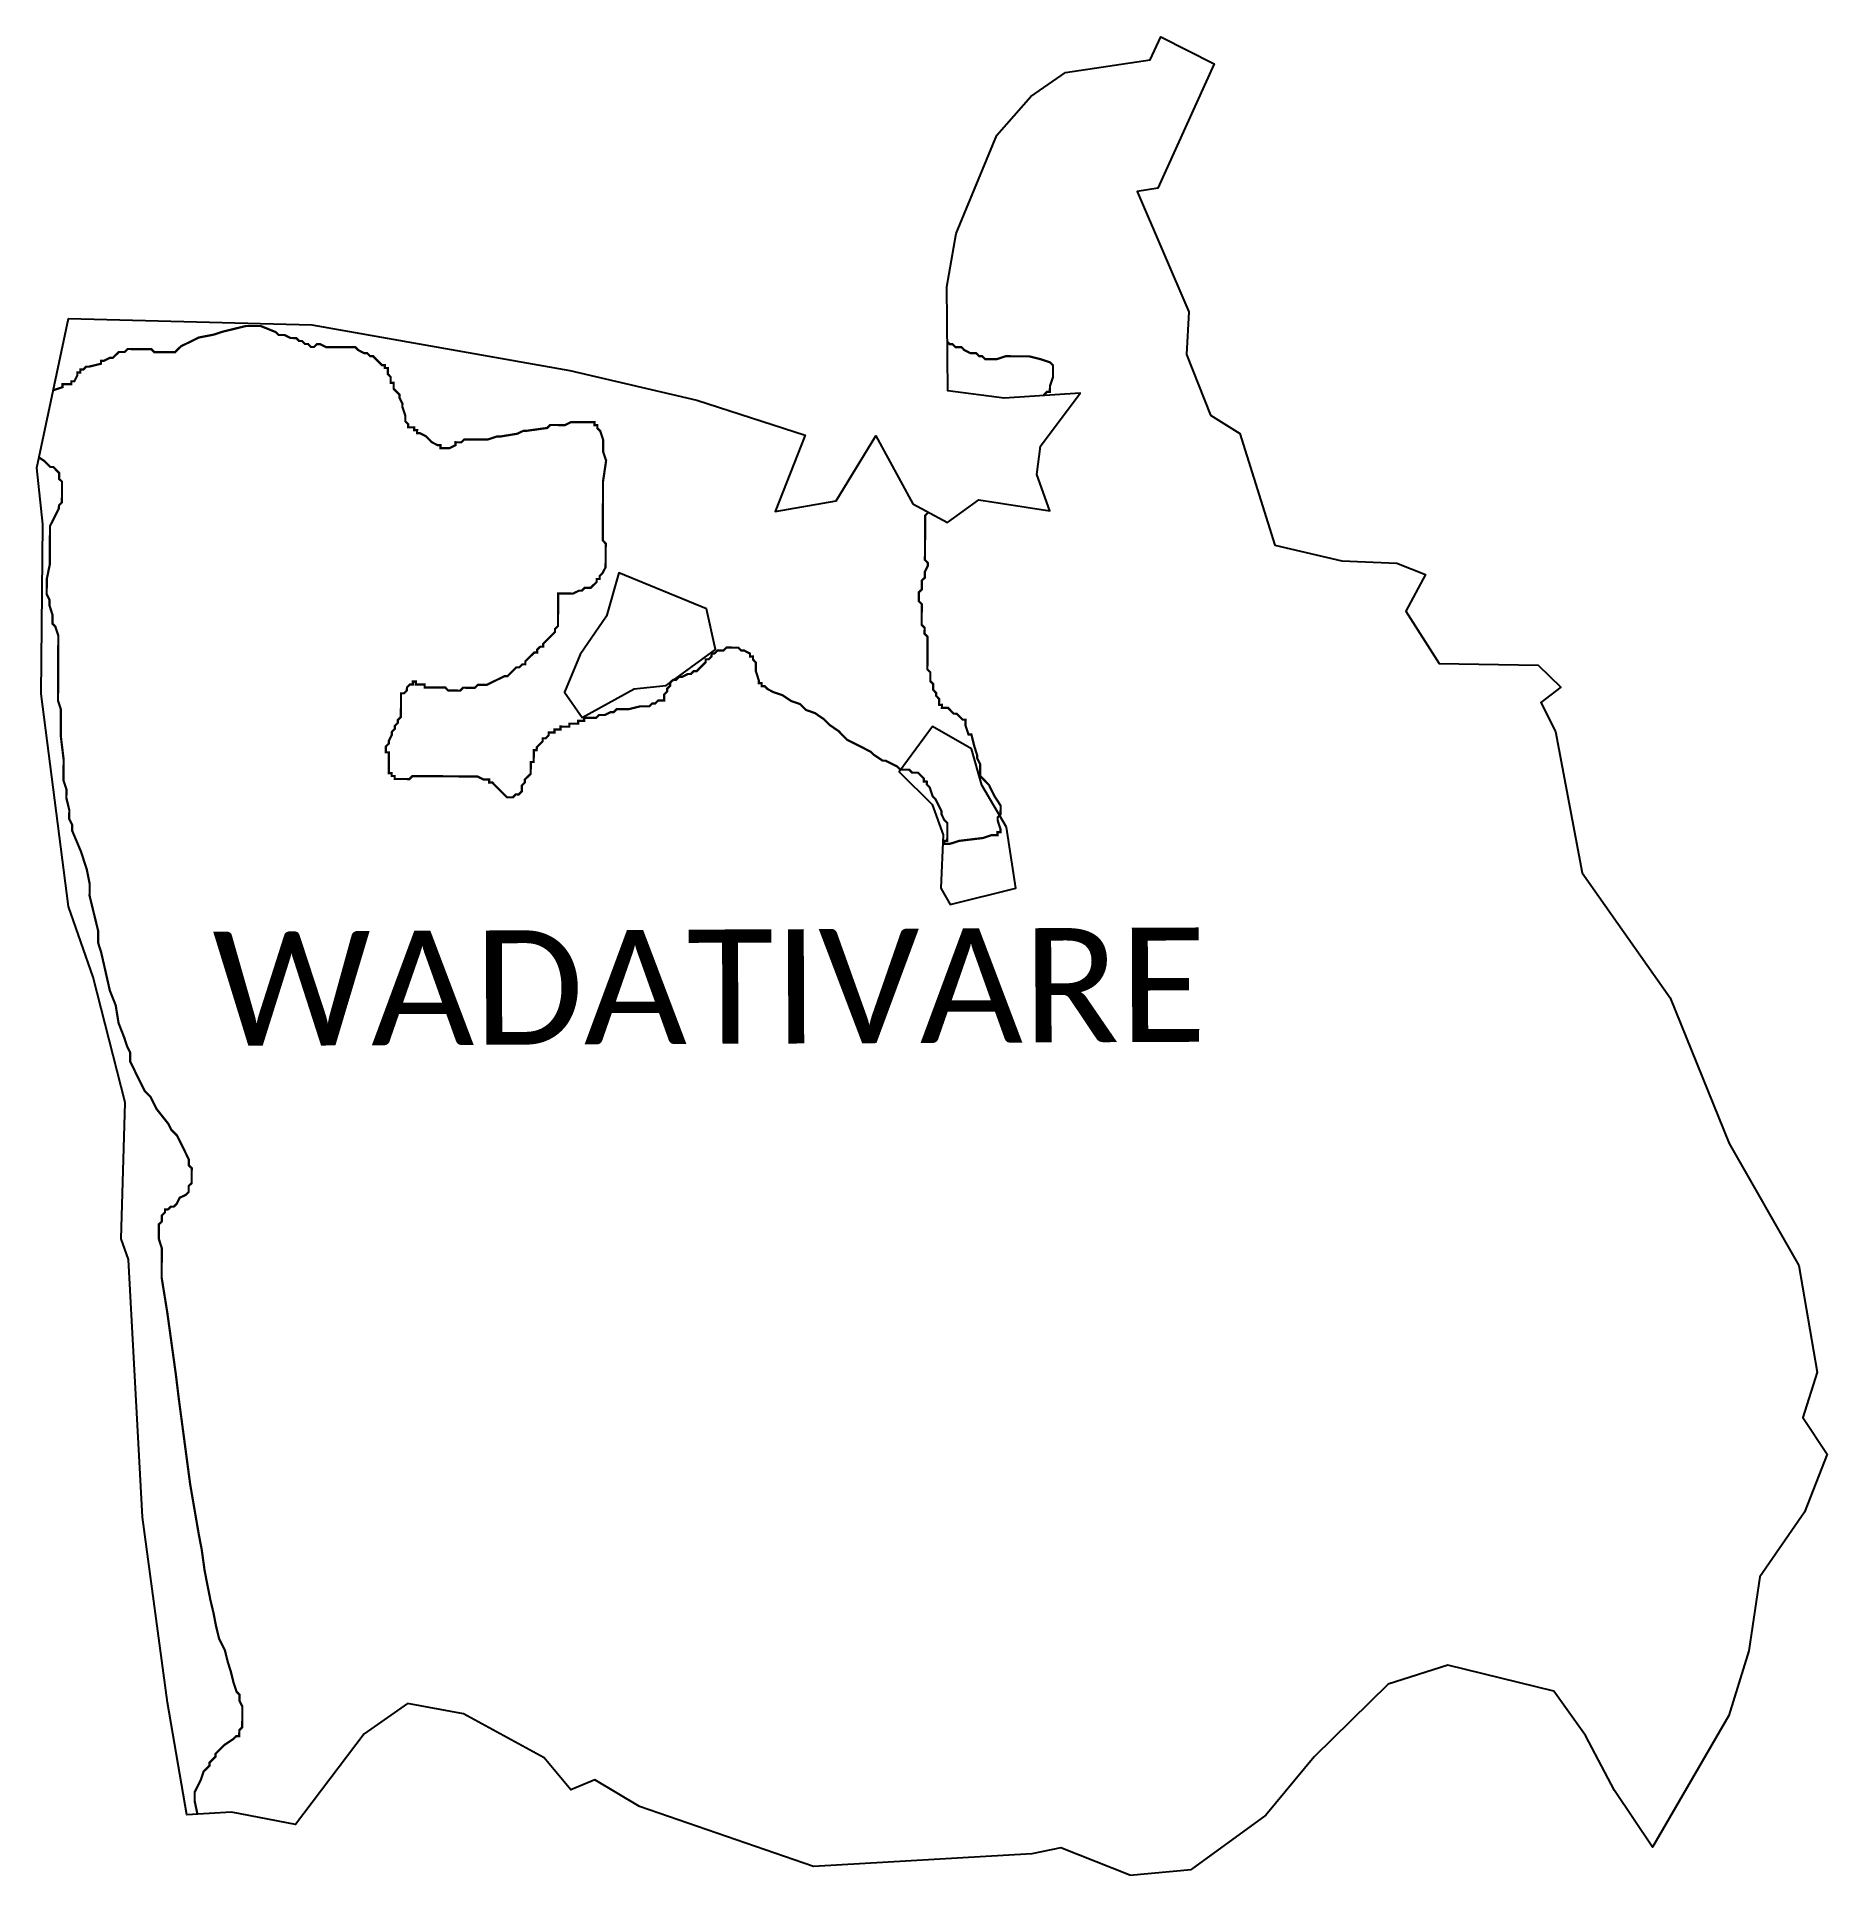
# Model space of a CAD drawing. Header units: metres. Extents: x 321844 to 324287, y 1843462 to 1845971.
import ezdxf

# ---------------------------------------------------------------- set-up
doc = ezdxf.new("R2010")
doc.units = ezdxf.units.M
for name, color, linetype in [('HAZARDS LINE', 1, 'Continuous'), ('village', 3, 'Continuous'), ('VILLAGE NAME', 250, 'Continuous')]:
    doc.layers.add(name, color=color, linetype=linetype)
doc.styles.get("Standard").update_dxf_attribs({"font": 'simplex.shx'})

msp = doc.modelspace()

# ---------------------------------------------------------------- linework, layer by layer
at = {"color": 3, "true_color": 0x00ff00, "flags": 128}
msp.add_lwpolyline([(323335.2, 1843462.1), (323418.8, 1843469.7)], dxfattribs=at)
at = {"layer": 'HAZARDS LINE', "lineweight": 18, "const_width": 3.03}
for points in [[(321866.5, 1845488.6), (321866.9, 1845488.8), (321879, 1845492.8), (321879, 1845496.8), (321883, 1845496.8), (321887.1, 1845496.8), (321891.1, 1845496.7), (321891.1, 1845500.8), (321895.2, 1845500.8), (321899.2, 1845508.8), (321899.2, 1845512.8), (321903.3, 1845512.8), (321903.3, 1845516.9), (321907.3, 1845516.8), (321911.4, 1845520.8), (321915.4, 1845520.8), (321931.6, 1845524.8), (321931.6, 1845528.8), (321935.6, 1845528.8), (321943.7, 1845532.8), (321947.7, 1845532.8), (321951.8, 1845536.8), (321955.9, 1845540.8), (321959.9, 1845540.8), (321963.9, 1845540.8), (321968, 1845544.8), (321972, 1845544.8), (321976, 1845544.7), (321984.1, 1845544.7), (321988.1, 1845544.7), (321996.2, 1845544.6), (322000.2, 1845544.6), (322004.3, 1845540.6), (322008.3, 1845540.6), (322016.4, 1845540.5), (322020.4, 1845540.5), (322024.4, 1845540.5), (322028.5, 1845540.5), (322032.5, 1845540.4), (322036.5, 1845544.5), (322040.6, 1845548.5), (322048.7, 1845552.5), (322064.9, 1845560.5), (322085, 1845564.4), (322097.2, 1845568.4), (322129.5, 1845576.3), (322137.5, 1845576.2), (322149.6, 1845576.2), (322169.8, 1845568), (322173.8, 1845564), (322181.9, 1845563.9), (322189.9, 1845559.9), (322193.9, 1845559.8), (322198, 1845559.8), (322202, 1845555.8), (322206, 1845555.7), (322210, 1845551.7), (322214.1, 1845551.7), (322218.1, 1845547.6), (322222.1, 1845547.6), (322226.2, 1845551.6), (322230.2, 1845551.6), (322238.3, 1845547.5), (322242.3, 1845547.5), (322246.3, 1845547.5), (322250.4, 1845547.5), (322254.4, 1845547.4), (322262.5, 1845547.4), (322266.5, 1845547.4), (322270.5, 1845547.4), (322274.6, 1845547.3), (322278.6, 1845547.3), (322282.6, 1845543.3), (322290.7, 1845539.2), (322294.7, 1845539.2), (322298.7, 1845535.1), (322302.7, 1845535.1), (322306.7, 1845531), (322310.8, 1845527), (322314.8, 1845522.9), (322318.8, 1845522.9), (322318.8, 1845518.9), (322322.8, 1845518.9), (322322.8, 1845514.8), (322322.8, 1845510.8), (322326.8, 1845506.7), (322326.8, 1845498.7), (322330.8, 1845498.7), (322330.8, 1845490.6), (322334.8, 1845486.5), (322338.8, 1845482.5), (322338.8, 1845478.4), (322342.8, 1845470.4), (322342.7, 1845466.3), (322346.7, 1845454.2), (322346.7, 1845446.1), (322350.7, 1845442.1), (322350.7, 1845438), (322354.7, 1845438), (322358.7, 1845438), (322358.7, 1845434), (322362.8, 1845434), (322362.7, 1845429.9), (322366.8, 1845429.9), (322374.8, 1845425.8), (322378.8, 1845421.8), (322382.8, 1845417.7), (322390.9, 1845413.6), (322394.9, 1845413.6), (322394.9, 1845409.6), (322398.9, 1845409.6), (322403, 1845409.6), (322407, 1845409.5), (322415.1, 1845413.5), (322415.1, 1845417.6), (322419.1, 1845417.5), (322423.2, 1845417.5), (322427.2, 1845421.5), (322435.3, 1845421.5), (322439.3, 1845421.5), (322443.4, 1845421.5), (322447.4, 1845421.4), (322451.4, 1845421.4), (322455.5, 1845421.4), (322459.5, 1845421.4), (322471.6, 1845425.4), (322475.7, 1845425.3), (322499.9, 1845429.3), (322508, 1845433.3), (322512, 1845433.2), (322540.3, 1845437.1), (322544.3, 1845441.1), (322548.3, 1845441.1), (322552.4, 1845441.1), (322564.5, 1845441), (322572.6, 1845445), (322584.7, 1845445), (322588.7, 1845445), (322592.7, 1845444.9), (322596.8, 1845444.9), (322600.8, 1845444.9), (322604.8, 1845444.9), (322604.8, 1845440.9), (322608.8, 1845440.8), (322608.8, 1845436.8), (322612.8, 1845432.7), (322616.8, 1845420.6), (322616.7, 1845404.5), (322620.7, 1845392.4), (322616.5, 1845364.1), (322616.5, 1845360.1), (322616.5, 1845356.1), (322616.5, 1845352), (322616.5, 1845348), (322616.4, 1845344), (322616.4, 1845339.9), (322616.4, 1845335.9), (322616.3, 1845319.8), (322616.3, 1845315.7), (322616.3, 1845307.7), (322616.3, 1845303.6), (322616.2, 1845299.6), (322616.2, 1845291.5), (322616.2, 1845287.5), (322616.2, 1845283.5), (322620.2, 1845279.4), (322620.2, 1845275.4), (322620.1, 1845271.3), (322620.1, 1845259.2), (322620.1, 1845255.2), (322620, 1845251.2), (322620, 1845247.1), (322615.9, 1845239.1), (322611.9, 1845235.1), (322611.9, 1845231), (322607.8, 1845231), (322607.8, 1845227), (322603.8, 1845223), (322599.7, 1845219), (322595.7, 1845219), (322591.6, 1845219), (322587.6, 1845215), (322583.6, 1845215), (322575.5, 1845211), (322571.4, 1845211.1), (322563.4, 1845211.1), (322559.3, 1845211.1), (322555.3, 1845211.1), (322555.3, 1845207.1), (322555.3, 1845203.1), (322555.2, 1845199), (322555.2, 1845186.9), (322555.1, 1845178.9), (322555.1, 1845170.8), (322555.1, 1845166.8), (322551, 1845162.7), (322551, 1845158.7), (322547, 1845154.7), (322542.9, 1845150.7), (322538.9, 1845146.7), (322534.8, 1845142.6), (322534.8, 1845138.6), (322530.8, 1845138.6), (322526.7, 1845134.6), (322526.7, 1845130.6), (322522.6, 1845130.6), (322518.6, 1845126.6), (322514.5, 1845122.6), (322510.5, 1845118.6), (322510.5, 1845114.5), (322506.4, 1845114.5), (322502.4, 1845110.5), (322498.3, 1845110.5), (322494.3, 1845106.5), (322490.2, 1845102.5), (322486.2, 1845098.5), (322482.2, 1845098.5), (322466, 1845090.5), (322457.9, 1845086.5), (322453.9, 1845086.5), (322449.8, 1845086.6), (322445.8, 1845086.6), (322441.7, 1845082.6), (322437.7, 1845082.6), (322433.7, 1845082.6), (322429.6, 1845082.6), (322425.6, 1845082.7), (322421.5, 1845078.6), (322417.5, 1845078.7), (322413.5, 1845078.7), (322409.4, 1845078.7), (322405.4, 1845078.7), (322401.4, 1845082.8), (322397.4, 1845082.8), (322393.3, 1845082.8), (322389.3, 1845082.8), (322385.3, 1845082.8), (322381.2, 1845082.9), (322377.2, 1845082.9), (322373.2, 1845082.9), (322373.2, 1845086.9), (322369.1, 1845087), (322365.1, 1845087), (322361.1, 1845087), (322361.1, 1845091), (322357.1, 1845091), (322357, 1845087), (322353, 1845087), (322349, 1845083), (322348.9, 1845079), (322344.9, 1845075), (322340.9, 1845075), (322340.8, 1845071), (322340.8, 1845066.9), (322340.8, 1845062.9), (322340.8, 1845058.9), (322340.8, 1845054.8), (322340.7, 1845050.8), (322340.7, 1845046.7), (322340.7, 1845042.7), (322336.6, 1845038.7), (322336.6, 1845034.7), (322332.6, 1845030.7), (322332.6, 1845026.6), (322328.5, 1845022.6), (322328.5, 1845018.6), (322324.4, 1845010.5), (322324.4, 1845006.5), (322320.3, 1845002.5), (322320.3, 1844998.4), (322320.3, 1844994.4), (322324.3, 1844994.4), (322324.3, 1844990.3), (322324.3, 1844986.3), (322324.3, 1844982.3), (322324.3, 1844978.2), (322324.2, 1844974.2), (322324.2, 1844970.2), (322324.2, 1844966.1), (322328.2, 1844966.1), (322328.2, 1844962.1), (322332.2, 1844962.1), (322332.2, 1844958), (322336.3, 1844958), (322340.3, 1844958), (322344.3, 1844958), (322348.4, 1844958), (322352.4, 1844957.9), (322356.4, 1844961.9), (322364.5, 1844961.9), (322368.5, 1844961.9), (322372.6, 1844961.9), (322376.6, 1844961.9), (322380.6, 1844961.8), (322384.7, 1844961.8), (322388.7, 1844961.8), (322392.7, 1844961.8), (322396.8, 1844961.8), (322400.8, 1844961.7), (322404.9, 1844961.7), (322408.9, 1844961.7), (322412.9, 1844961.7), (322421, 1844961.6), (322425, 1844961.6), (322429.1, 1844961.6), (322433.1, 1844961.6), (322437.1, 1844961.6), (322441.2, 1844961.5), (322445.2, 1844961.5), (322453.2, 1844957.4), (322457.3, 1844957.4), (322461.3, 1844957.4), (322461.3, 1844953.4), (322465.3, 1844953.4), (322469.3, 1844949.3), (322473.3, 1844945.2), (322477.4, 1844941.2), (322481.4, 1844937.1), (322485.4, 1844933.1), (322489.4, 1844933.1), (322493.5, 1844933), (322497.5, 1844937.1), (322501.5, 1844937), (322505.6, 1844941.1), (322505.6, 1844945.1), (322505.6, 1844949.1), (322509.7, 1844953.1), (322509.7, 1844957.2), (322513.8, 1844961.2), (322517.8, 1844965.2), (322517.8, 1844969.2), (322517.9, 1844973.3), (322517.9, 1844977.3), (322517.9, 1844981.3), (322521.9, 1844981.3), (322521.9, 1844985.4), (322522, 1844989.4), (322522, 1844993.4), (322522, 1844997.5), (322526, 1844997.4), (322526.1, 1845001.5), (322530.1, 1845005.5), (322534.2, 1845009.5), (322534.2, 1845013.5), (322538.2, 1845013.5), (322542.3, 1845017.5), (322542.3, 1845021.6), (322546.3, 1845021.6), (322550.4, 1845021.5), (322550.4, 1845025.6), (322554.4, 1845025.5), (322558.4, 1845025.5), (322558.5, 1845029.6), (322562.5, 1845029.5), (322566.5, 1845029.5), (322570.6, 1845029.5), (322570.6, 1845033.5), (322574.6, 1845033.5), (322578.7, 1845033.5), (322582.7, 1845033.5), (322582.7, 1845037.5), (322586.7, 1845037.5), (322590.8, 1845037.5), (322590.8, 1845041.5), (322594.8, 1845041.5), (322598.9, 1845041.5), (322606.9, 1845041.4), (322611, 1845045.4), (322615, 1845045.4), (322619, 1845045.4), (322627.1, 1845049.4), (322631.2, 1845049.4), (322635.2, 1845053.4), (322639.3, 1845053.4), (322643.3, 1845053.4), (322651.4, 1845053.3), (322667.5, 1845057.3), (322675.6, 1845057.2), (322679.6, 1845057.2), (322683.7, 1845061.2), (322687.7, 1845061.2), (322691.8, 1845065.2), (322695.8, 1845065.2), (322699.8, 1845065.2), (322699.8, 1845069.2), (322699.9, 1845073.3), (322703.9, 1845077.3), (322703.9, 1845081.3), (322708, 1845085.3), (322708, 1845089.4), (322712.1, 1845093.4), (322716.1, 1845093.4), (322720.1, 1845097.4), (322724.2, 1845097.4), (322732.3, 1845101.3), (322736.3, 1845101.3), (322740.3, 1845105.3), (322744.4, 1845105.3), (322748.4, 1845109.3), (322752.5, 1845113.4), (322756.5, 1845117.4), (322756.6, 1845121.4), (322760.6, 1845121.4), (322764.6, 1845125.4), (322764.7, 1845129.4), (322768.7, 1845129.4), (322772.8, 1845133.4), (322776.8, 1845133.4), (322780.8, 1845133.4), (322784.9, 1845137.4), (322788.9, 1845137.4), (322797, 1845137.3), (322801, 1845137.3), (322805, 1845133.3), (322809.1, 1845133.3), (322817.1, 1845129.2), (322817.1, 1845125.1), (322821.1, 1845125.1), (322821.1, 1845121.1), (322825.1, 1845117), (322825.1, 1845113), (322825.1, 1845104.9), (322829, 1845092.8), (322829, 1845088.8), (322833, 1845088.8), (322833, 1845084.7), (322837.1, 1845084.7), (322841.1, 1845080.7), (322849.1, 1845076.6), (322861.2, 1845072.5), (322873.3, 1845064.4), (322885.3, 1845060.3), (322893.4, 1845052.2), (322905.5, 1845048.1), (322917.5, 1845039.9), (322925.6, 1845031.8), (322937.6, 1845023.7), (322941.6, 1845019.6), (322945.6, 1845015.6), (322949.7, 1845011.5), (322957.7, 1845007.5), (322965.8, 1845003.4), (322973.8, 1844999.3), (322981.8, 1844995.2), (322985.9, 1844991.2), (322997.9, 1844983.1), (323002, 1844983), (323010, 1844979), (323018.1, 1844974.9), (323022.1, 1844970.8), (323030.1, 1844970.8), (323034.2, 1844970.8), (323038.2, 1844966.7), (323042.2, 1844966.7), (323046.3, 1844966.7), (323050.3, 1844962.6), (323054.3, 1844958.6), (323054.3, 1844954.6), (323058.3, 1844954.5), (323058.3, 1844950.5), (323062.3, 1844946.4), (323066.3, 1844934.3), (323070.3, 1844930.3), (323078.3, 1844914.1), (323078.2, 1844910.1), (323082.2, 1844902), (323086.3, 1844897.9), (323086.2, 1844893.9), (323086.2, 1844889.9), (323086.2, 1844885.8), (323086.2, 1844881.8), (323086.2, 1844877.7), (323086.1, 1844873.7), (323082.1, 1844873.7), (323082.1, 1844869.7), (323086.1, 1844869.7), (323090.2, 1844869.7), (323102.3, 1844873.6), (323134.6, 1844877.5), (323146.7, 1844881.5), (323150.7, 1844881.5), (323154.8, 1844881.5), (323154.8, 1844885.5), (323158.8, 1844885.5), (323158.8, 1844889.5), (323154.9, 1844901.6), (323154.9, 1844905.7), (323158.9, 1844909.7), (323158.9, 1844913.7), (323159, 1844917.7), (323159, 1844921.8), (323151, 1844933.9), (323147, 1844942), (323143, 1844950.1), (323139, 1844954.1), (323135, 1844958.2), (323130.9, 1844962.3), (323131, 1844966.3), (323131, 1844970.3), (323131, 1844978.4), (323127, 1844986.5), (323127, 1844990.5), (323123.1, 1845002.6), (323119.1, 1845018.8), (323115.1, 1845018.8), (323111.1, 1845030.9), (323111.1, 1845035), (323111.1, 1845039), (323107.1, 1845039), (323103.1, 1845043.1), (323099.1, 1845047.1), (323095, 1845047.2), (323087, 1845055.3), (323083, 1845055.3), (323078.9, 1845055.3), (323079, 1845059.3), (323074.9, 1845059.4), (323075, 1845063.4), (323075, 1845067.4), (323071, 1845071.5), (323071, 1845075.5), (323067, 1845079.6), (323067, 1845083.6), (323067, 1845087.6), (323063, 1845091.7), (323063, 1845095.7), (323063, 1845099.8), (323063, 1845103.8), (323059, 1845107.8), (323059.1, 1845115.9), (323059.1, 1845119.9), (323059.1, 1845132), (323059.2, 1845140.1), (323059.2, 1845144.2), (323059.2, 1845148.2), (323059.2, 1845152.2), (323055.2, 1845156.3), (323055.3, 1845164.3), (323051.3, 1845168.4), (323051.3, 1845180.5), (323051.3, 1845184.5), (323051.4, 1845188.6), (323051.4, 1845192.6), (323051.4, 1845196.6), (323047.4, 1845200.7), (323047.4, 1845204.7), (323047.4, 1845208.8), (323047.4, 1845212.8), (323051.5, 1845216.8), (323051.5, 1845220.8), (323051.5, 1845224.9), (323051.5, 1845228.9), (323055.6, 1845232.9), (323055.6, 1845237), (323055.6, 1845241), (323059.7, 1845249), (323059.7, 1845253.1), (323055.7, 1845257.1), (323055.7, 1845261.2), (323055.8, 1845265.2), (323055.8, 1845269.2), (323055.8, 1845273.3), (323055.8, 1845277.3), (323055.8, 1845281.3), (323055.9, 1845285.4), (323055.9, 1845289.4), (323055.9, 1845293.4), (323055.9, 1845297.5), (323055.9, 1845301.5), (323056, 1845305.5), (323056, 1845309.6), (323056, 1845313.6), (323056, 1845317.6), (323060.1, 1845321.7), (323060.1, 1845322.3)], [(323218.1, 1845481.4), (323218.2, 1845482.3), (323222.2, 1845486.3), (323226.2, 1845486.3), (323226.3, 1845494.3), (323230.4, 1845506.4), (323230.4, 1845514.5), (323230.4, 1845522.6), (323226.4, 1845526.6), (323214.4, 1845530.7), (323198.2, 1845534.8), (323186.1, 1845534.9), (323182.1, 1845534.9), (323178.1, 1845534.9), (323174, 1845534.9), (323170, 1845535), (323166, 1845535), (323153.8, 1845531), (323149.8, 1845531), (323145.8, 1845531), (323141.7, 1845531.1), (323137.7, 1845531.1), (323133.7, 1845535.1), (323129.7, 1845535.2), (323125.6, 1845539.2), (323121.6, 1845539.2), (323117.6, 1845539.2), (323109.5, 1845543.3), (323105.5, 1845547.4), (323097.5, 1845547.4), (323093.4, 1845551.5), (323089.4, 1845551.5), (323086.3, 1845554.6)]]:
    msp.add_lwpolyline(points, dxfattribs=at)
at = {"layer": 'HAZARDS LINE', "lineweight": 18}
msp.add_lwpolyline([(322063.2, 1843545.2, 3.03, 3.03, 0), (322059.3, 1843563.4, 3.03, 3.03, 0), (322059.3, 1843575.5, 3.03, 3.03, 0), (322063.4, 1843583.6, 3.03, 3.03, 0), (322067.5, 1843591.6, 3.03, 3.03, 0), (322071.6, 1843603.7, 3.03, 3.03, 0), (322079.7, 1843611.7, 3.03, 3.03, 0), (322079.7, 1843615.8, 3.03, 3.03, 0), (322083.8, 1843619.8, 3.03, 3.03, 0), (322087.8, 1843623.8, 3.03, 3.03, 0), (322087.8, 1843627.8, 3.03, 3.03, 0), (322091.9, 1843631.9, 3.03, 3.03, 0), (322095.9, 1843635.9, 3.03, 3.03, 0), (322100, 1843639.9, 3.03, 3.03, 0), (322112.1, 1843647.9, 3.03, 3.03, 0), (322116.2, 1843651.9, 3.03, 3.03, 0), (322120.2, 1843651.9, 3.03, 3.03, 0), (322120.2, 1843655.9, 3.03, 3.03, 0), (322120.3, 1843660, 3.03, 3.03, 0), (322124.3, 1843664, 3.03, 3.03, 0), (322124.3, 1843668, 3.03, 3.03, 0), (322124.3, 1843672, 3.03, 3.03, 0), (322124.4, 1843676.1, 3.03, 3.03, 0), (322124.4, 1843680.1, 3.03, 3.03, 0), (322124.4, 1843684.1, 3.03, 3.03, 0), (322124.4, 1843692.2, 3.03, 3.03, 0), (322120.4, 1843700.3, 3.03, 3.03, 0), (322120.5, 1843708.4, 3.03, 3.03, 0), (322116.5, 1843712.4, 3.03, 3.03, 0), (322112.5, 1843724.5, 3.03, 3.03, 0), (322108.5, 1843740.7, 3.03, 3.03, 0), (322104.6, 1843752.8, 3.03, 3.03, 0), (322100.6, 1843769, 3.03, 3.03, 0), (322092.6, 1843785.2, 3.03, 3.03, 0), (322088.7, 1843801.3, 3.03, 3.03, 0), (322084.7, 1843821.5, 3.03, 3.03, 0), (322080.8, 1843837.7, 3.03, 3.03, 0), (322076.8, 1843857.9, 3.03, 3.03, 0), (322072.9, 1843878, 3.03, 3.03, 0), (322069, 1843906.3, 3.03, 3.03, 0), (322065.1, 1843926.5, 3.03, 3.03, 0), (322053.3, 1843995.1, 3.03, 3.03, 0), (322037.7, 1844112.2, 3.03, 3.03, 0), (322033.8, 1844144.5, 3.03, 3.03, 0), (322029.9, 1844172.8, 3.03, 3.03, 0), (322026, 1844201, 3.03, 3.03, 0), (322022.1, 1844229.3, 3.03, 3.03, 0), (322018.2, 1844253.5, 3.03, 3.03, 0), (322014.3, 1844277.7, 3.03, 3.03, 0), (322014.5, 1844318.1, 3.03, 3.03, 0), (322010.5, 1844330.2, 3.03, 3.03, 0), (322010.6, 1844338.3, 3.03, 3.03, 0), (322010.6, 1844346.3, 3.03, 3.03, 0), (322010.6, 1844350.4, 3.03, 3.03, 0), (322014.7, 1844354.4, 3.03, 3.03, 0), (322014.7, 1844362.5, 3.03, 3.03, 0), (322018.8, 1844366.5, 3.03, 3.03, 0), (322018.8, 1844370.5, 3.03, 3.03, 0), (322022.8, 1844370.5, 3.03, 3.03, 0), (322026.9, 1844374.5, 3.03, 3.03, 0), (322030.9, 1844374.5, 3.03, 3.03, 0), (322035, 1844378.5, 3.03, 3.03, 0), (322039, 1844386.6, 3.03, 3.03, 0), (322047.1, 1844390.5, 3.03, 3.03, 0), (322051.2, 1844394.6, 3.03, 3.03, 0), (322051.2, 1844398.6, 3.03, 3.03, 0), (322051.2, 1844402.6, 3.03, 3.03, 0), (322055.3, 1844406.6, 3.03, 3.03, 0), (322055.3, 1844410.7, 3.03, 3.03, 0), (322055.3, 1844414.7, 3.03, 3.03, 0), (322055.3, 1844418.7, 3.03, 3.03, 0), (322055.3, 1844422.8, 3.03, 3.03, 0), (322055.4, 1844426.8, 3.03, 3.03, 0), (322051.4, 1844430.9, 3.03, 3.03, 0), (322051.4, 1844438.9, 3.03, 3.03, 0), (322047.4, 1844447, 3.03, 3.03, 0), (322039.4, 1844463.2, 3.03, 3.03, 0), (322035.4, 1844471.3, 3.03, 3.03, 0), (322027.4, 1844479.4, 3.03, 3.03, 0), (322023.4, 1844487.5, 3.03, 3.03, 0), (322007.4, 1844507.7, 3.03, 3.03, 0), (322003.4, 1844515.8, 3.03, 3.03, 0), (321999.4, 1844523.9, 3.03, 3.03, 0), (321991.3, 1844532, 3.03, 3.03, 0), (321987.3, 1844540.1, 3.03, 3.03, 0), (321983.3, 1844548.2, 3.03, 3.03, 0), (321979.3, 1844556.3, 3.03, 3.03, 0), (321975.4, 1844564.4, 3.03, 3.03, 0), (321971.4, 1844572.5, 3.03, 3.03, 0), (321971.4, 1844584.6, 3.03, 3.03, 0), (321967.4, 1844592.7, 3.03, 3.03, 0), (321963.4, 1844604.8, 3.03, 3.03, 0), (321955.5, 1844625, 3.03, 3.03, 0), (321951.6, 1844649.2, 3.03, 3.03, 0), (321943.6, 1844669.4, 3.03, 3.03, 0), (321931.7, 1844721.9, 3.03, 3.03, 0), (321927.8, 1844734, 3.03, 3.03, 0), (321927.8, 1844750.2, 3.03, 3.03, 0), (321916, 1844798.7, 3.03, 3.03, 0), (321916.1, 1844814.8, 3.03, 3.03, 0), (321912.1, 1844835, 3.03, 3.03, 0), (321908.1, 1844847.1, 3.03, 3.03, 0), (321904.2, 1844859.2, 3.03, 3.03, 0), (321892.2, 1844887.5, 3.03, 3.03, 0), (321892.2, 1844895.6, 3.03, 3.03, 0), (321888.2, 1844903.7, 3.03, 3.03, 0), (321888.3, 1844915.8, 3.03, 3.03, 0), (321884.3, 1844931.9, 3.03, 3.03, 0), (321884.4, 1844944, 3.03, 3.03, 0), (321880.4, 1844956.2, 3.03, 3.03, 0), (321880.5, 1844972.3, 3.03, 3.03, 0), (321880.6, 1844984.4, 3.03, 3.03, 0), (321876.7, 1845016.7, 3.03, 3.03, 0), (321876.8, 1845044.9, 3.03, 3.03, 0), (321876.9, 1845053, 3.03, 3.03, 0), (321872.9, 1845065.1, 3.03, 3.03, 0), (321873, 1845081.3, 3.03, 3.03, 0), (321873.1, 1845109.5, 3.03, 3.03, 0), (321873.2, 1845121.6, 3.03, 3.03, 0), (321873.2, 1845137.8, 3.03, 3.03, 0), (321873.3, 1845141.8, 3.03, 3.03, 0), (321873.3, 1845145.8, 3.03, 3.03, 0), (321873.3, 1845149.9, 3.03, 3.03, 0), (321873.3, 1845153.9, 3.03, 3.03, 0), (321869.3, 1845166, 3.03, 3.03, 0), (321865.3, 1845170.1, 3.03, 3.03, 0), (321865.4, 1845182.2, 3.03, 3.03, 0), (321861.4, 1845194.3, 3.03, 3.03, 0), (321861.4, 1845202.4, 3.03, 3.03, 0), (321857.4, 1845210.5, 3.03, 3.03, 0), (321857.5, 1845218.5, 3.03, 3.03, 0), (321857.5, 1845222.6, 3.03, 3.03, 0), (321857.5, 1845230.6, 3.03, 3.03, 0), (321861.7, 1845250.8, 3.03, 3.03, 0), (321861.7, 1845258.8, 3.03, 3.03, 0), (321861.7, 1845262.9, 3.03, 3.03, 0), (321861.8, 1845279, 3.03, 3.03, 0), (321861.8, 1845283.1, 3.03, 3.03, 0), (321861.9, 1845291.1, 3.03, 3.03, 0), (321861.9, 1845295.2, 3.03, 3.03, 0), (321861.9, 1845299.2, 3.03, 3.03, 0), (321861.9, 1845303.2, 3.03, 3.03, 0), (321866, 1845311.3, 3.03, 3.03, 0), (321874.1, 1845327.4, 3.03, 3.03, 0), (321874.2, 1845331.4, 3.03, 3.03, 0), (321878.2, 1845335.4, 3.03, 3.03, 0), (321878.2, 1845339.5, 3.03, 3.03, 0), (321878.3, 1845343.5, 3.03, 3.03, 0), (321878.3, 1845347.5, 3.03, 3.03, 0), (321878.3, 1845355.6, 3.03, 3.03, 0), (321878.4, 1845363.7, 3.03, 3.03, 0), (321874.3, 1845367.7, 3.03, 3.03, 0), (321874.4, 1845371.8, 3.03, 3.03, 0), (321874.4, 1845375.8, 3.03, 3.03, 0), (321870.4, 1845379.8, 3.03, 3.03, 0), (321866.4, 1845383.9, 3.03, 3.03, 0), (321862.3, 1845383.9, 3.03, 3.03, 0), (321858.3, 1845388, 3.03, 3.03, 0), (321854.3, 1845392, 3.03, 3.03, 0), (321847, 1845396.9, 3.03, 3.03, 0)], format="xyseb", dxfattribs=at)
at = {"layer": 'village', "color": 3, "true_color": 0x00ff00}
for points in [[(323335.1, 1843462.1, 0), (323241.1, 1843499.4, 0), (323201.4, 1843491.2, 0), (322903.8, 1843473.8, 0), (322666.4, 1843555.8, 0), (322605.3, 1843592.3, 0), (322572.5, 1843578.8, 0), (322536.3, 1843622.3, 0), (322426, 1843682.1, 0), (322349.6, 1843696.3, 0), (322290.8, 1843655, 0), (322197, 1843531.4, 0), (322109.8, 1843547.9, 0), (322048.8, 1843544.3, 0), (322022.5, 1843697.9, 0), (321988.2, 1843950.7, 0), (321968.9, 1844302.5, 0), (321959.2, 1844330.4, 0), (321964.5, 1844516.6, 0), (321920.7, 1844687.5, 0), (321887, 1844784.1, 0), (321850.1, 1845074.1, 0), (321852.4, 1845305.8, 0), (321843.9, 1845382.7, 0), (321887.4, 1845586.5, 0), (322219, 1845577.8, 0), (322571.2, 1845515.5, 0), (322744.7, 1845475.1, 0), (322892.1, 1845427.4, 0), (322851.4, 1845323, 0), (322934.5, 1845337.6, 0), (322988.8, 1845426.2, 0), (323039.3, 1845333.5, 0), (323086.4, 1845308, 0), (323129.1, 1845339, 0), (323226.3, 1845324.2, 0), (323208.6, 1845373.8, 0), (323213.4, 1845412.3, 0), (323267.6, 1845484.7, 0), (323163.8, 1845477.7, 0), (323087, 1845487.6, 0), (323085.6, 1845629.6, 0), (323098.1, 1845702.7, 0), (323153.9, 1845836.8, 0), (323200.2, 1845889.4, 0), (323247.4, 1845922, 0), (323363.1, 1845939.5, 0), (323377.7, 1845971, 0), (323450.2, 1845933.9, 0), (323373.5, 1845764.5, 0), (323345.1, 1845759.9, 0), (323415.7, 1845595.8, 0), (323412.7, 1845537.3, 0), (323445.5, 1845454.4, 0), (323485.4, 1845429.7, 0), (323533.3, 1845277.3, 0), (323624.6, 1845255.7, 0), (323699.7, 1845252.4, 0), (323738.7, 1845237, 0), (323712, 1845187.1, 0), (323757.1, 1845115.7, 0), (323892.4, 1845113.2, 0), (323923.2, 1845083.4, 0), (323895.9, 1845062.5, 0), (323916.2, 1845023.1, 0), (323952.6, 1844829.8, 0), (324072.3, 1844659.5, 0), (324153.2, 1844460.5, 0), (324248.1, 1844294.3, 0), (324273.2, 1844148.7, 0), (324253.7, 1844086.5, 0), (324286.8, 1844036.8, 0)], [(324286.8, 1844036.8, 0), (324255.7, 1843957.3, 0), (324194.6, 1843869.4, 0), (324179.8, 1843768.4, 0), (324152.3, 1843680.2, 0), (324048.4, 1843500.4, 0), (323996.6, 1843577.9, 0), (323957.1, 1843652.7, 0), (323913.9, 1843713.2, 0), (323769.1, 1843748.9, 0), (323687.6, 1843723, 0), (323586.7, 1843623.7, 0), (323520.6, 1843544.1, 0), (323418.8, 1843469.7, 0)]]:
    msp.add_polyline3d(points, dxfattribs=at)
for points in [[(322757.8, 1845190.5, 0), (322638, 1845239.3, 0), (322621.3, 1845180.2, 0), (322585.3, 1845128.1, 0), (322564.1, 1845076.6, 0), (322588, 1845042.1, 0), (322658.8, 1845081.1, 0), (322702.8, 1845085.8, 0), (322770.1, 1845134.7, 0)], [(323167.1, 1844892.5, 0), (323133.2, 1844949.8, 0), (323119.4, 1844999.3, 0), (323066.2, 1845029.5, 0), (323020.5, 1844967.9, 0), (323065.4, 1844923.2, 0), (323080.7, 1844881.9, 0), (323077.6, 1844809.1, 0), (323090.2, 1844786.7, 0), (323179.9, 1844809.1, 0)]]:
    msp.add_polyline3d(points, close=True, dxfattribs=at)

# ---------------------------------------------------------------- texts
at = {"layer": 'VILLAGE NAME', "insert": (322083.2, 1844749.7), "char_height": 155.989, "attachment_point": 1, "rotation": 0.2435}
msp.add_mtext_dynamic_manual_height_columns('{\\fCalibri|b0|i0|c0|p34;WADATIVARE}', width=3672.639, gutter_width=779.9, heights=[0], dxfattribs=at)

doc.saveas('drawing.dxf')
